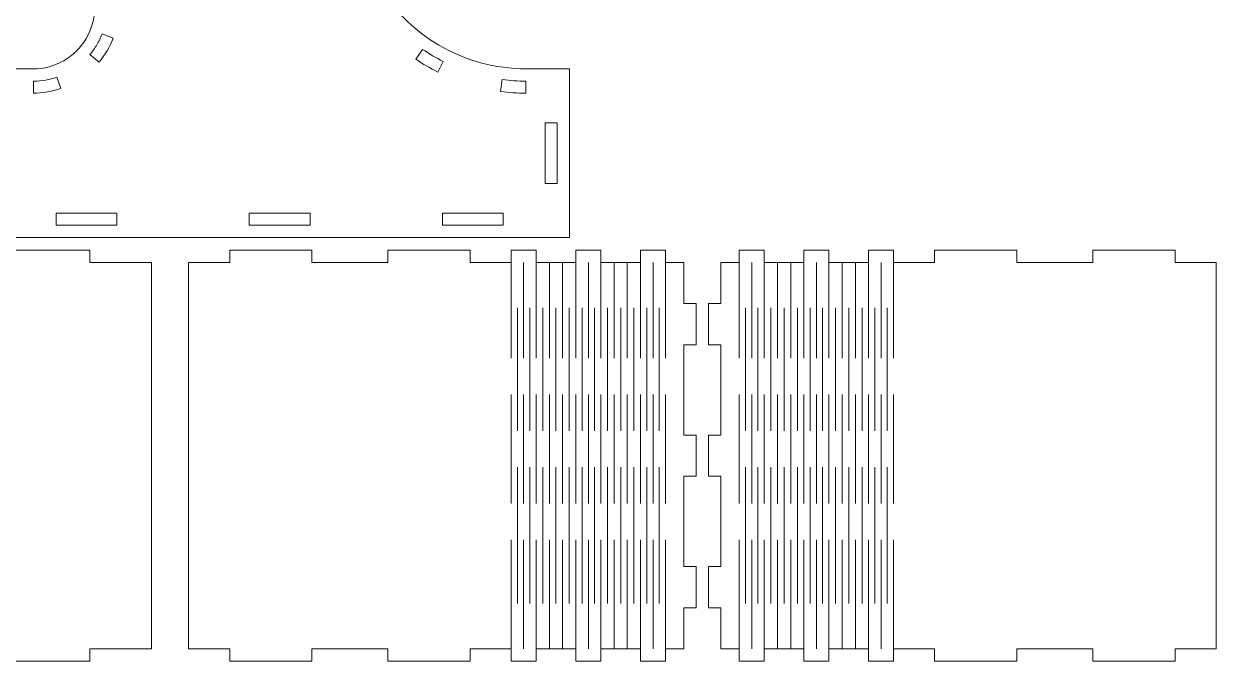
# Model space of a CAD drawing. Header units: millimetres. Extents: x -387 to 387, y -582 to 582.
# Drawn here: x 12.5 to 302.7, y -582 to -426.9 of the extents above; entities that cross this region are included whole.
import ezdxf

# ---------------------------------------------------------------- set-up
doc = ezdxf.new("R2010")
doc.units = ezdxf.units.MM
doc.header["$MEASUREMENT"] = 0
doc.layers.add('Camada 1', color=7, linetype='Continuous')

msp = doc.modelspace()

# ---------------------------------------------------------------- linework, layer by layer
at = {"layer": 'Camada 1', "color": 250, "lineweight": 20}
for points, knots in [([(-38.1945, -281.0944), (-38.1945, -281.0944), (-38.1945, -234.8736), (-38.1945, -234.8736), (-38.1945, -234.8736), (-38.1945, -230.8955), (-39.775, -227.08), (-42.5879, -224.267), (-42.5879, -224.267), (-45.4008, -221.4541), (-49.2163, -219.8736), (-53.1944, -219.8736), (-53.1944, -219.8736), (-53.1944, -219.8736), (-78.1944, -219.8736), (-78.1944, -219.8736), (-78.1944, -219.8736), (-78.1944, -219.8736), (-78.1944, -178.8737), (-78.1944, -178.8737), (-78.1944, -178.8737), (-78.1944, -178.8737), (62.8054, -178.8737), (62.8054, -178.8737), (62.8054, -178.8737), (62.8054, -178.8737), (62.8054, -219.8736), (62.8054, -219.8736), (62.8054, -219.8736), (62.8054, -219.8736), (37.8054, -219.8736), (37.8054, -219.8736), (37.8054, -219.8736), (29.5203, -219.8736), (22.8055, -226.5884), (22.8055, -234.8735), (22.8055, -234.8735), (22.8055, -234.8735), (22.8055, -281.0944), (22.8055, -281.0944), (22.8055, -281.0944), (22.8055, -281.0944), (98.1308, -416.3127), (98.1308, -416.3127), (98.1308, -416.3127), (105.5453, -429.6225), (119.5861, -437.8733), (134.8218, -437.8733), (134.8218, -437.8733), (134.8218, -437.8733), (145.3053, -437.8733), (145.3053, -437.8733), (145.3053, -437.8733), (145.3053, -437.8733), (145.3053, -478.8733), (145.3053, -478.8733), (145.3053, -478.8733), (145.3053, -478.8733), (4.3055, -478.8733), (4.3055, -478.8733), (4.3055, -478.8733), (4.3055, -478.8733), (4.3055, -437.8733), (4.3055, -437.8733), (4.3055, -437.8733), (4.3055, -437.8733), (14.789, -437.8733), (14.789, -437.8733), (14.789, -437.8733), (20.1069, -437.8733), (25.0272, -435.0579), (27.7214, -430.4729), (27.7214, -430.4729), (30.4151, -425.8889), (30.4803, -420.2184), (27.8929, -415.5736), (27.8929, -415.5736), (27.8929, -415.5736), (-7.6945, -351.6898), (-7.6945, -351.6898), (-7.6945, -351.6898), (-7.6945, -351.6898), (-43.282, -415.5737), (-43.282, -415.5737), (-43.282, -415.5737), (-45.8694, -420.2183), (-45.8041, -425.8889), (-43.1105, -430.4728), (-43.1105, -430.4728), (-40.4163, -435.0578), (-35.496, -437.8733), (-30.1781, -437.8733), (-30.1781, -437.8733), (-30.1781, -437.8733), (-19.6945, -437.8733), (-19.6945, -437.8733), (-19.6945, -437.8733), (-19.6945, -437.8733), (-19.6945, -478.8733), (-19.6945, -478.8733), (-19.6945, -478.8733), (-19.6945, -478.8733), (-160.6943, -478.8733), (-160.6943, -478.8733), (-160.6943, -478.8733), (-160.6943, -478.8733), (-160.6943, -437.8733), (-160.6943, -437.8733), (-160.6943, -437.8733), (-160.6943, -437.8733), (-150.2108, -437.8733), (-150.2108, -437.8733), (-150.2108, -437.8733), (-134.9751, -437.8733), (-120.9343, -429.6225), (-113.5198, -416.3127), (-113.5198, -416.3127), (-113.5198, -416.3127), (-38.1945, -281.0944), (-38.1945, -281.0944)], [0, 0, 0, 0, 0.03225806, 0.03225806, 0.03225806, 0.03225806, 0.06451613, 0.06451613, 0.06451613, 0.06451613, 0.09677419, 0.09677419, 0.09677419, 0.09677419, 0.12903226, 0.12903226, 0.12903226, 0.12903226, 0.16129032, 0.16129032, 0.16129032, 0.16129032, 0.19354839, 0.19354839, 0.19354839, 0.19354839, 0.22580645, 0.22580645, 0.22580645, 0.22580645, 0.25806452, 0.25806452, 0.25806452, 0.25806452, 0.29032258, 0.29032258, 0.29032258, 0.29032258, 0.32258065, 0.32258065, 0.32258065, 0.32258065, 0.35483871, 0.35483871, 0.35483871, 0.35483871, 0.38709677, 0.38709677, 0.38709677, 0.38709677, 0.41935484, 0.41935484, 0.41935484, 0.41935484, 0.4516129, 0.4516129, 0.4516129, 0.4516129, 0.48387097, 0.48387097, 0.48387097, 0.48387097, 0.51612903, 0.51612903, 0.51612903, 0.51612903, 0.5483871, 0.5483871, 0.5483871, 0.5483871, 0.58064516, 0.58064516, 0.58064516, 0.58064516, 0.61290323, 0.61290323, 0.61290323, 0.61290323, 0.64516129, 0.64516129, 0.64516129, 0.64516129, 0.67741935, 0.67741935, 0.67741935, 0.67741935, 0.70967742, 0.70967742, 0.70967742, 0.70967742, 0.74193548, 0.74193548, 0.74193548, 0.74193548, 0.77419355, 0.77419355, 0.77419355, 0.77419355, 0.80645161, 0.80645161, 0.80645161, 0.80645161, 0.83870968, 0.83870968, 0.83870968, 0.83870968, 0.87096774, 0.87096774, 0.87096774, 0.87096774, 0.90322581, 0.90322581, 0.90322581, 0.90322581, 0.93548387, 0.93548387, 0.93548387, 0.93548387, 1, 1, 1, 1]), ([(28.6351, -434.375), (28.6351, -434.375), (30.8555, -436.2404), (30.8555, -436.2404), (30.8555, -436.2404), (32.3074, -434.4952), (33.467, -432.5217), (34.285, -430.4041), (34.285, -430.4041), (34.285, -430.4041), (31.5749, -429.3721), (31.5749, -429.3721), (31.5749, -429.3721), (31.2271, -430.2702), (30.8049, -431.1469), (30.3079, -431.9928), (30.3079, -431.9928), (29.8109, -432.8386), (29.2505, -433.6341), (28.6351, -434.375)], [0, 0, 0, 0, 0.16666667, 0.16666667, 0.16666667, 0.16666667, 0.33333333, 0.33333333, 0.33333333, 0.33333333, 0.5, 0.5, 0.5, 0.5, 0.66666667, 0.66666667, 0.66666667, 0.66666667, 1, 1, 1, 1]), ([(109.5705, -433.1204), (109.5705, -433.1204), (107.9377, -435.5175), (107.9377, -435.5175), (107.9377, -435.5175), (109.6459, -436.6759), (111.4287, -437.7234), (113.2719, -438.652), (113.2719, -438.652), (113.2719, -438.652), (114.5714, -436.0591), (114.5714, -436.0591), (114.5714, -436.0591), (112.8431, -435.188), (111.1725, -434.2064), (109.5705, -433.1204)], [0, 0, 0, 0, 0.2, 0.2, 0.2, 0.2, 0.4, 0.4, 0.4, 0.4, 0.6, 0.6, 0.6, 0.6, 1, 1, 1, 1]), ([(14.889, -440.8725), (14.889, -440.8725), (14.889, -443.7731), (14.889, -443.7731), (14.889, -443.7731), (17.1592, -443.7622), (19.4161, -443.3807), (21.5637, -442.6448), (21.5637, -442.6448), (21.5637, -442.6448), (20.6106, -439.9059), (20.6106, -439.9059), (20.6106, -439.9059), (18.7939, -440.527), (16.8649, -440.8616), (14.889, -440.8725)], [0, 0, 0, 0, 0.2, 0.2, 0.2, 0.2, 0.4, 0.4, 0.4, 0.4, 0.6, 0.6, 0.6, 0.6, 1, 1, 1, 1]), ([(128.9342, -440.4862), (128.9342, -440.4862), (128.5484, -443.3607), (128.5484, -443.3607), (128.5484, -443.3607), (130.5946, -443.6311), (132.6578, -443.7689), (134.7218, -443.7732), (134.7218, -443.7732), (134.7218, -443.7732), (134.7218, -440.8724), (134.7218, -440.8724), (134.7218, -440.8724), (132.7708, -440.868), (130.8383, -440.7372), (128.9342, -440.4862)], [0, 0, 0, 0, 0.2, 0.2, 0.2, 0.2, 0.4, 0.4, 0.4, 0.4, 0.6, 0.6, 0.6, 0.6, 1, 1, 1, 1]), ([(142.3053, -450.9733), (142.3053, -450.9733), (139.4053, -450.9733), (139.4053, -450.9733), (139.4053, -450.9733), (139.4053, -450.9733), (139.4053, -465.7733), (139.4053, -465.7733), (139.4053, -465.7733), (139.4053, -465.7733), (142.3053, -465.7733), (142.3053, -465.7733), (142.3053, -465.7733), (142.3053, -465.7733), (142.3053, -450.9733), (142.3053, -450.9733)], [0, 0, 0, 0, 0.2, 0.2, 0.2, 0.2, 0.4, 0.4, 0.4, 0.4, 0.6, 0.6, 0.6, 0.6, 1, 1, 1, 1]), ([(35.2054, -475.8733), (35.2054, -475.8733), (35.2054, -472.9733), (35.2054, -472.9733), (35.2054, -472.9733), (35.2054, -472.9733), (20.4055, -472.9733), (20.4055, -472.9733), (20.4055, -472.9733), (20.4055, -472.9733), (20.4055, -475.8733), (20.4055, -475.8733), (20.4055, -475.8733), (20.4055, -475.8733), (35.2054, -475.8733), (35.2054, -475.8733)], [0, 0, 0, 0, 0.2, 0.2, 0.2, 0.2, 0.4, 0.4, 0.4, 0.4, 0.6, 0.6, 0.6, 0.6, 1, 1, 1, 1]), ([(82.2054, -475.8733), (82.2054, -475.8733), (82.2054, -472.9733), (82.2054, -472.9733), (82.2054, -472.9733), (82.2054, -472.9733), (67.4054, -472.9733), (67.4054, -472.9733), (67.4054, -472.9733), (67.4054, -472.9733), (67.4054, -475.8733), (67.4054, -475.8733), (67.4054, -475.8733), (67.4054, -475.8733), (82.2054, -475.8733), (82.2054, -475.8733)], [0, 0, 0, 0, 0.2, 0.2, 0.2, 0.2, 0.4, 0.4, 0.4, 0.4, 0.6, 0.6, 0.6, 0.6, 1, 1, 1, 1]), ([(129.2053, -475.8733), (129.2053, -475.8733), (129.2053, -472.9733), (129.2053, -472.9733), (129.2053, -472.9733), (129.2053, -472.9733), (114.4053, -472.9733), (114.4053, -472.9733), (114.4053, -472.9733), (114.4053, -472.9733), (114.4053, -475.8733), (114.4053, -475.8733), (114.4053, -475.8733), (114.4053, -475.8733), (129.2053, -475.8733), (129.2053, -475.8733)], [0, 0, 0, 0, 0.2, 0.2, 0.2, 0.2, 0.4, 0.4, 0.4, 0.4, 0.6, 0.6, 0.6, 0.6, 1, 1, 1, 1]), ([(-76.93, -481.9733), (-76.93, -481.9733), (-96.9299, -481.9733), (-96.9299, -481.9733), (-96.9299, -481.9733), (-96.9299, -481.9733), (-96.9299, -484.9733), (-96.9299, -484.9733), (-96.9299, -484.9733), (-96.9299, -484.9733), (-111.9298, -484.9733), (-111.9298, -484.9733), (-111.9298, -484.9733), (-111.9298, -484.9733), (-111.9298, -481.9733), (-111.9298, -481.9733), (-111.9298, -481.9733), (-111.9298, -481.9733), (-117.9409, -481.9733), (-117.9409, -481.9733), (-117.9409, -481.9733), (-117.9409, -481.9733), (-117.9409, -484.9733), (-117.9409, -484.9733), (-117.9409, -484.9733), (-117.9409, -484.9733), (-132.858, -484.9733), (-132.858, -484.9733), (-132.858, -484.9733), (-132.858, -484.9733), (-132.858, -481.9733), (-132.858, -481.9733), (-132.858, -481.9733), (-132.858, -481.9733), (-138.8691, -481.9733), (-138.8691, -481.9733), (-138.8691, -481.9733), (-138.8691, -481.9733), (-138.8691, -484.9733), (-138.8691, -484.9733), (-138.8691, -484.9733), (-138.8691, -484.9733), (-153.7863, -484.9733), (-153.7863, -484.9733), (-153.7863, -484.9733), (-153.7863, -484.9733), (-153.7863, -481.9733), (-153.7863, -481.9733), (-153.7863, -481.9733), (-153.7863, -481.9733), (-159.7973, -481.9733), (-159.7973, -481.9733), (-159.7973, -481.9733), (-159.7973, -481.9733), (-159.7973, -484.9733), (-159.7973, -484.9733), (-159.7973, -484.9733), (-159.7973, -484.9733), (-164.2808, -484.9733), (-164.2808, -484.9733), (-164.2808, -484.9733), (-164.2808, -484.9733), (-164.2808, -494.9732), (-164.2808, -494.9732), (-164.2808, -494.9732), (-164.2808, -494.9732), (-167.2808, -494.9732), (-167.2808, -494.9732), (-167.2808, -494.9732), (-167.2808, -494.9732), (-167.2808, -504.9732), (-167.2808, -504.9732), (-167.2808, -504.9732), (-167.2808, -504.9732), (-164.2808, -504.9732), (-164.2808, -504.9732), (-164.2808, -504.9732), (-164.2808, -504.9732), (-164.2808, -526.9731), (-164.2808, -526.9731), (-164.2808, -526.9731), (-164.2808, -526.9731), (-167.2808, -526.9731), (-167.2808, -526.9731), (-167.2808, -526.9731), (-167.2808, -526.9731), (-167.2808, -536.9731), (-167.2808, -536.9731), (-167.2808, -536.9731), (-167.2808, -536.9731), (-164.2808, -536.9731), (-164.2808, -536.9731), (-164.2808, -536.9731), (-164.2808, -536.9731), (-164.2808, -558.973), (-164.2808, -558.973), (-164.2808, -558.973), (-164.2808, -558.973), (-167.2808, -558.973), (-167.2808, -558.973), (-167.2808, -558.973), (-167.2808, -558.973), (-167.2808, -568.973), (-167.2808, -568.973), (-167.2808, -568.973), (-167.2808, -568.973), (-164.2808, -568.973), (-164.2808, -568.973), (-164.2808, -568.973), (-164.2808, -568.973), (-164.2808, -578.9729), (-164.2808, -578.9729), (-164.2808, -578.9729), (-164.2808, -578.9729), (-159.7973, -578.9729), (-159.7973, -578.9729), (-159.7973, -578.9729), (-159.7973, -578.9729), (-159.7973, -581.9729), (-159.7973, -581.9729), (-159.7973, -581.9729), (-159.7973, -581.9729), (-153.7863, -581.9729), (-153.7863, -581.9729), (-153.7863, -581.9729), (-153.7863, -581.9729), (-153.7863, -578.9729), (-153.7863, -578.9729), (-153.7863, -578.9729), (-153.7863, -578.9729), (-138.8691, -578.9729), (-138.8691, -578.9729), (-138.8691, -578.9729), (-138.8691, -578.9729), (-138.8691, -581.9729), (-138.8691, -581.9729), (-138.8691, -581.9729), (-138.8691, -581.9729), (-132.858, -581.9729), (-132.858, -581.9729), (-132.858, -581.9729), (-132.858, -581.9729), (-132.858, -578.9729), (-132.858, -578.9729), (-132.858, -578.9729), (-132.858, -578.9729), (-117.9409, -578.9729), (-117.9409, -578.9729), (-117.9409, -578.9729), (-117.9409, -578.9729), (-117.9409, -581.9729), (-117.9409, -581.9729), (-117.9409, -581.9729), (-117.9409, -581.9729), (-111.9298, -581.9729), (-111.9298, -581.9729), (-111.9298, -581.9729), (-111.9298, -581.9729), (-111.9298, -578.9729), (-111.9298, -578.9729), (-111.9298, -578.9729), (-111.9298, -578.9729), (-96.9299, -578.9729), (-96.9299, -578.9729), (-96.9299, -578.9729), (-96.9299, -578.9729), (-96.9299, -581.9729), (-96.9299, -581.9729), (-96.9299, -581.9729), (-96.9299, -581.9729), (-76.93, -581.9729), (-76.93, -581.9729), (-76.93, -581.9729), (-76.93, -581.9729), (-76.93, -578.9729), (-76.93, -578.9729), (-76.93, -578.9729), (-76.93, -578.9729), (-44.1487, -578.9729), (-44.1487, -578.9729), (-44.1487, -578.9729), (-44.1487, -578.9729), (-44.1487, -581.9729), (-44.1487, -581.9729), (-44.1487, -581.9729), (-44.1487, -581.9729), (-24.1488, -581.9729), (-24.1488, -581.9729), (-24.1488, -581.9729), (-24.1488, -581.9729), (-24.1488, -578.9729), (-24.1488, -578.9729), (-24.1488, -578.9729), (-24.1488, -578.9729), (8.6325, -578.9729), (8.6325, -578.9729), (8.6325, -578.9729), (8.6325, -578.9729), (8.6325, -581.9729), (8.6325, -581.9729), (8.6325, -581.9729), (8.6325, -581.9729), (28.6324, -581.9729), (28.6324, -581.9729), (28.6324, -581.9729), (28.6324, -581.9729), (28.6324, -578.9729), (28.6324, -578.9729), (28.6324, -578.9729), (28.6324, -578.9729), (43.6324, -578.9729), (43.6324, -578.9729), (43.6324, -578.9729), (43.6324, -578.9729), (43.6324, -484.9733), (43.6324, -484.9733), (43.6324, -484.9733), (43.6324, -484.9733), (28.6324, -484.9733), (28.6324, -484.9733), (28.6324, -484.9733), (28.6324, -484.9733), (28.6324, -481.9733), (28.6324, -481.9733), (28.6324, -481.9733), (28.6324, -481.9733), (8.6325, -481.9733), (8.6325, -481.9733), (8.6325, -481.9733), (8.6325, -481.9733), (8.6325, -484.9733), (8.6325, -484.9733), (8.6325, -484.9733), (8.6325, -484.9733), (-24.1488, -484.9733), (-24.1488, -484.9733), (-24.1488, -484.9733), (-24.1488, -484.9733), (-24.1488, -481.9733), (-24.1488, -481.9733), (-24.1488, -481.9733), (-24.1488, -481.9733), (-44.1487, -481.9733), (-44.1487, -481.9733), (-44.1487, -481.9733), (-44.1487, -481.9733), (-44.1487, -484.9733), (-44.1487, -484.9733), (-44.1487, -484.9733), (-44.1487, -484.9733), (-76.93, -484.9733), (-76.93, -484.9733), (-76.93, -484.9733), (-76.93, -484.9733), (-76.93, -481.9733), (-76.93, -481.9733)], [0, 0, 0, 0, 0.01538462, 0.01538462, 0.01538462, 0.01538462, 0.03076923, 0.03076923, 0.03076923, 0.03076923, 0.04615385, 0.04615385, 0.04615385, 0.04615385, 0.06153846, 0.06153846, 0.06153846, 0.06153846, 0.07692308, 0.07692308, 0.07692308, 0.07692308, 0.09230769, 0.09230769, 0.09230769, 0.09230769, 0.10769231, 0.10769231, 0.10769231, 0.10769231, 0.12307692, 0.12307692, 0.12307692, 0.12307692, 0.13846154, 0.13846154, 0.13846154, 0.13846154, 0.15384615, 0.15384615, 0.15384615, 0.15384615, 0.16923077, 0.16923077, 0.16923077, 0.16923077, 0.18461538, 0.18461538, 0.18461538, 0.18461538, 0.2, 0.2, 0.2, 0.2, 0.21538462, 0.21538462, 0.21538462, 0.21538462, 0.23076923, 0.23076923, 0.23076923, 0.23076923, 0.24615385, 0.24615385, 0.24615385, 0.24615385, 0.26153846, 0.26153846, 0.26153846, 0.26153846, 0.27692308, 0.27692308, 0.27692308, 0.27692308, 0.29230769, 0.29230769, 0.29230769, 0.29230769, 0.30769231, 0.30769231, 0.30769231, 0.30769231, 0.32307692, 0.32307692, 0.32307692, 0.32307692, 0.33846154, 0.33846154, 0.33846154, 0.33846154, 0.35384615, 0.35384615, 0.35384615, 0.35384615, 0.36923077, 0.36923077, 0.36923077, 0.36923077, 0.38461538, 0.38461538, 0.38461538, 0.38461538, 0.4, 0.4, 0.4, 0.4, 0.41538462, 0.41538462, 0.41538462, 0.41538462, 0.43076923, 0.43076923, 0.43076923, 0.43076923, 0.44615385, 0.44615385, 0.44615385, 0.44615385, 0.46153846, 0.46153846, 0.46153846, 0.46153846, 0.47692308, 0.47692308, 0.47692308, 0.47692308, 0.49230769, 0.49230769, 0.49230769, 0.49230769, 0.50769231, 0.50769231, 0.50769231, 0.50769231, 0.52307692, 0.52307692, 0.52307692, 0.52307692, 0.53846154, 0.53846154, 0.53846154, 0.53846154, 0.55384615, 0.55384615, 0.55384615, 0.55384615, 0.56923077, 0.56923077, 0.56923077, 0.56923077, 0.58461538, 0.58461538, 0.58461538, 0.58461538, 0.6, 0.6, 0.6, 0.6, 0.61538462, 0.61538462, 0.61538462, 0.61538462, 0.63076923, 0.63076923, 0.63076923, 0.63076923, 0.64615385, 0.64615385, 0.64615385, 0.64615385, 0.66153846, 0.66153846, 0.66153846, 0.66153846, 0.67692308, 0.67692308, 0.67692308, 0.67692308, 0.69230769, 0.69230769, 0.69230769, 0.69230769, 0.70769231, 0.70769231, 0.70769231, 0.70769231, 0.72307692, 0.72307692, 0.72307692, 0.72307692, 0.73846154, 0.73846154, 0.73846154, 0.73846154, 0.75384615, 0.75384615, 0.75384615, 0.75384615, 0.76923077, 0.76923077, 0.76923077, 0.76923077, 0.78461538, 0.78461538, 0.78461538, 0.78461538, 0.8, 0.8, 0.8, 0.8, 0.81538462, 0.81538462, 0.81538462, 0.81538462, 0.83076923, 0.83076923, 0.83076923, 0.83076923, 0.84615385, 0.84615385, 0.84615385, 0.84615385, 0.86153846, 0.86153846, 0.86153846, 0.86153846, 0.87692308, 0.87692308, 0.87692308, 0.87692308, 0.89230769, 0.89230769, 0.89230769, 0.89230769, 0.90769231, 0.90769231, 0.90769231, 0.90769231, 0.92307692, 0.92307692, 0.92307692, 0.92307692, 0.93846154, 0.93846154, 0.93846154, 0.93846154, 0.95384615, 0.95384615, 0.95384615, 0.95384615, 0.96923077, 0.96923077, 0.96923077, 0.96923077, 1, 1, 1, 1]), ([(101.1451, -484.9732), (101.1451, -484.9732), (82.6323, -484.9732), (82.6323, -484.9732), (82.6323, -484.9732), (82.6323, -484.9732), (82.6323, -481.9732), (82.6323, -481.9732), (82.6323, -481.9732), (82.6323, -481.9732), (62.6324, -481.9732), (62.6324, -481.9732), (62.6324, -481.9732), (62.6324, -481.9732), (62.6324, -484.9732), (62.6324, -484.9732), (62.6324, -484.9732), (62.6324, -484.9732), (52.6324, -484.9732), (52.6324, -484.9732), (52.6324, -484.9732), (52.6324, -484.9732), (52.6324, -578.9728), (52.6324, -578.9728), (52.6324, -578.9728), (52.6324, -578.9728), (62.6324, -578.9728), (62.6324, -578.9728), (62.6324, -578.9728), (62.6324, -578.9728), (62.6324, -581.9728), (62.6324, -581.9728), (62.6324, -581.9728), (62.6324, -581.9728), (82.6323, -581.9728), (82.6323, -581.9728), (82.6323, -581.9728), (82.6323, -581.9728), (82.6323, -578.9728), (82.6323, -578.9728), (82.6323, -578.9728), (82.6323, -578.9728), (101.1451, -578.9728), (101.1451, -578.9728), (101.1451, -578.9728), (101.1451, -578.9728), (101.1451, -581.9728), (101.1451, -581.9728), (101.1451, -581.9728), (101.1451, -581.9728), (121.145, -581.9728), (121.145, -581.9728), (121.145, -581.9728), (121.145, -581.9728), (121.145, -578.9728), (121.145, -578.9728), (121.145, -578.9728), (121.145, -578.9728), (131.145, -578.9728), (131.145, -578.9728), (131.145, -578.9728), (131.145, -578.9728), (131.145, -581.9728), (131.145, -581.9728), (131.145, -581.9728), (131.145, -581.9728), (137.1899, -581.9728), (137.1899, -581.9728), (137.1899, -581.9728), (137.1899, -581.9728), (137.1899, -578.9728), (137.1899, -578.9728), (137.1899, -578.9728), (137.1899, -578.9728), (146.8858, -578.9728), (146.8858, -578.9728), (146.8858, -578.9728), (146.8858, -578.9728), (146.8858, -581.9728), (146.8858, -581.9728), (146.8858, -581.9728), (146.8858, -581.9728), (152.9307, -581.9728), (152.9307, -581.9728), (152.9307, -581.9728), (152.9307, -581.9728), (152.9307, -578.9728), (152.9307, -578.9728), (152.9307, -578.9728), (152.9307, -578.9728), (162.6268, -578.9728), (162.6268, -578.9728), (162.6268, -578.9728), (162.6268, -578.9728), (162.6268, -581.9728), (162.6268, -581.9728), (162.6268, -581.9728), (162.6268, -581.9728), (168.6716, -581.9728), (168.6716, -581.9728), (168.6716, -581.9728), (168.6716, -581.9728), (168.6716, -578.9728), (168.6716, -578.9728), (168.6716, -578.9728), (168.6716, -578.9728), (173.1551, -578.9728), (173.1551, -578.9728), (173.1551, -578.9728), (173.1551, -578.9728), (173.1551, -568.9729), (173.1551, -568.9729), (173.1551, -568.9729), (173.1551, -568.9729), (176.1551, -568.9729), (176.1551, -568.9729), (176.1551, -568.9729), (176.1551, -568.9729), (176.1551, -558.9729), (176.1551, -558.9729), (176.1551, -558.9729), (176.1551, -558.9729), (173.1551, -558.9729), (173.1551, -558.9729), (173.1551, -558.9729), (173.1551, -558.9729), (173.1551, -536.973), (173.1551, -536.973), (173.1551, -536.973), (173.1551, -536.973), (176.1551, -536.973), (176.1551, -536.973), (176.1551, -536.973), (176.1551, -536.973), (176.1551, -526.973), (176.1551, -526.973), (176.1551, -526.973), (176.1551, -526.973), (173.1551, -526.973), (173.1551, -526.973), (173.1551, -526.973), (173.1551, -526.973), (173.1551, -504.9731), (173.1551, -504.9731), (173.1551, -504.9731), (173.1551, -504.9731), (176.1551, -504.9731), (176.1551, -504.9731), (176.1551, -504.9731), (176.1551, -504.9731), (176.1551, -494.9731), (176.1551, -494.9731), (176.1551, -494.9731), (176.1551, -494.9731), (173.1551, -494.9731), (173.1551, -494.9731), (173.1551, -494.9731), (173.1551, -494.9731), (173.1551, -484.9732), (173.1551, -484.9732), (173.1551, -484.9732), (173.1551, -484.9732), (168.6716, -484.9732), (168.6716, -484.9732), (168.6716, -484.9732), (168.6716, -484.9732), (168.6716, -481.9732), (168.6716, -481.9732), (168.6716, -481.9732), (168.6716, -481.9732), (162.6268, -481.9732), (162.6268, -481.9732), (162.6268, -481.9732), (162.6268, -481.9732), (162.6268, -484.9732), (162.6268, -484.9732), (162.6268, -484.9732), (162.6268, -484.9732), (152.9307, -484.9732), (152.9307, -484.9732), (152.9307, -484.9732), (152.9307, -484.9732), (152.9307, -481.9732), (152.9307, -481.9732), (152.9307, -481.9732), (152.9307, -481.9732), (146.8858, -481.9732), (146.8858, -481.9732), (146.8858, -481.9732), (146.8858, -481.9732), (146.8858, -484.9732), (146.8858, -484.9732), (146.8858, -484.9732), (146.8858, -484.9732), (137.1899, -484.9732), (137.1899, -484.9732), (137.1899, -484.9732), (137.1899, -484.9732), (137.1899, -481.9732), (137.1899, -481.9732), (137.1899, -481.9732), (137.1899, -481.9732), (131.145, -481.9732), (131.145, -481.9732), (131.145, -481.9732), (131.145, -481.9732), (131.145, -484.9732), (131.145, -484.9732), (131.145, -484.9732), (131.145, -484.9732), (121.145, -484.9732), (121.145, -484.9732), (121.145, -484.9732), (121.145, -484.9732), (121.145, -481.9732), (121.145, -481.9732), (121.145, -481.9732), (121.145, -481.9732), (101.1451, -481.9732), (101.1451, -481.9732), (101.1451, -481.9732), (101.1451, -481.9732), (101.1451, -484.9732), (101.1451, -484.9732)], [0, 0, 0, 0, 0.01754386, 0.01754386, 0.01754386, 0.01754386, 0.03508772, 0.03508772, 0.03508772, 0.03508772, 0.05263158, 0.05263158, 0.05263158, 0.05263158, 0.07017544, 0.07017544, 0.07017544, 0.07017544, 0.0877193, 0.0877193, 0.0877193, 0.0877193, 0.10526316, 0.10526316, 0.10526316, 0.10526316, 0.12280702, 0.12280702, 0.12280702, 0.12280702, 0.14035088, 0.14035088, 0.14035088, 0.14035088, 0.15789474, 0.15789474, 0.15789474, 0.15789474, 0.1754386, 0.1754386, 0.1754386, 0.1754386, 0.19298246, 0.19298246, 0.19298246, 0.19298246, 0.21052632, 0.21052632, 0.21052632, 0.21052632, 0.22807018, 0.22807018, 0.22807018, 0.22807018, 0.24561404, 0.24561404, 0.24561404, 0.24561404, 0.26315789, 0.26315789, 0.26315789, 0.26315789, 0.28070175, 0.28070175, 0.28070175, 0.28070175, 0.29824561, 0.29824561, 0.29824561, 0.29824561, 0.31578947, 0.31578947, 0.31578947, 0.31578947, 0.33333333, 0.33333333, 0.33333333, 0.33333333, 0.35087719, 0.35087719, 0.35087719, 0.35087719, 0.36842105, 0.36842105, 0.36842105, 0.36842105, 0.38596491, 0.38596491, 0.38596491, 0.38596491, 0.40350877, 0.40350877, 0.40350877, 0.40350877, 0.42105263, 0.42105263, 0.42105263, 0.42105263, 0.43859649, 0.43859649, 0.43859649, 0.43859649, 0.45614035, 0.45614035, 0.45614035, 0.45614035, 0.47368421, 0.47368421, 0.47368421, 0.47368421, 0.49122807, 0.49122807, 0.49122807, 0.49122807, 0.50877193, 0.50877193, 0.50877193, 0.50877193, 0.52631579, 0.52631579, 0.52631579, 0.52631579, 0.54385965, 0.54385965, 0.54385965, 0.54385965, 0.56140351, 0.56140351, 0.56140351, 0.56140351, 0.57894737, 0.57894737, 0.57894737, 0.57894737, 0.59649123, 0.59649123, 0.59649123, 0.59649123, 0.61403509, 0.61403509, 0.61403509, 0.61403509, 0.63157895, 0.63157895, 0.63157895, 0.63157895, 0.64912281, 0.64912281, 0.64912281, 0.64912281, 0.66666667, 0.66666667, 0.66666667, 0.66666667, 0.68421053, 0.68421053, 0.68421053, 0.68421053, 0.70175439, 0.70175439, 0.70175439, 0.70175439, 0.71929825, 0.71929825, 0.71929825, 0.71929825, 0.73684211, 0.73684211, 0.73684211, 0.73684211, 0.75438596, 0.75438596, 0.75438596, 0.75438596, 0.77192982, 0.77192982, 0.77192982, 0.77192982, 0.78947368, 0.78947368, 0.78947368, 0.78947368, 0.80701754, 0.80701754, 0.80701754, 0.80701754, 0.8245614, 0.8245614, 0.8245614, 0.8245614, 0.84210526, 0.84210526, 0.84210526, 0.84210526, 0.85964912, 0.85964912, 0.85964912, 0.85964912, 0.87719298, 0.87719298, 0.87719298, 0.87719298, 0.89473684, 0.89473684, 0.89473684, 0.89473684, 0.9122807, 0.9122807, 0.9122807, 0.9122807, 0.92982456, 0.92982456, 0.92982456, 0.92982456, 0.94736842, 0.94736842, 0.94736842, 0.94736842, 0.96491228, 0.96491228, 0.96491228, 0.96491228, 1, 1, 1, 1]), ([(254.1653, -484.9732), (254.1653, -484.9732), (272.6781, -484.9732), (272.6781, -484.9732), (272.6781, -484.9732), (272.6781, -484.9732), (272.6781, -481.9732), (272.6781, -481.9732), (272.6781, -481.9732), (272.6781, -481.9732), (292.678, -481.9732), (292.678, -481.9732), (292.678, -481.9732), (292.678, -481.9732), (292.678, -484.9732), (292.678, -484.9732), (292.678, -484.9732), (292.678, -484.9732), (302.678, -484.9732), (302.678, -484.9732), (302.678, -484.9732), (302.678, -484.9732), (302.678, -578.9728), (302.678, -578.9728), (302.678, -578.9728), (302.678, -578.9728), (292.678, -578.9728), (292.678, -578.9728), (292.678, -578.9728), (292.678, -578.9728), (292.678, -581.9728), (292.678, -581.9728), (292.678, -581.9728), (292.678, -581.9728), (272.6781, -581.9728), (272.6781, -581.9728), (272.6781, -581.9728), (272.6781, -581.9728), (272.6781, -578.9728), (272.6781, -578.9728), (272.6781, -578.9728), (272.6781, -578.9728), (254.1653, -578.9728), (254.1653, -578.9728), (254.1653, -578.9728), (254.1653, -578.9728), (254.1653, -581.9728), (254.1653, -581.9728), (254.1653, -581.9728), (254.1653, -581.9728), (234.1654, -581.9728), (234.1654, -581.9728), (234.1654, -581.9728), (234.1654, -581.9728), (234.1654, -578.9728), (234.1654, -578.9728), (234.1654, -578.9728), (234.1654, -578.9728), (224.1654, -578.9728), (224.1654, -578.9728), (224.1654, -578.9728), (224.1654, -578.9728), (224.1654, -581.9728), (224.1654, -581.9728), (224.1654, -581.9728), (224.1654, -581.9728), (218.1205, -581.9728), (218.1205, -581.9728), (218.1205, -581.9728), (218.1205, -581.9728), (218.1205, -578.9728), (218.1205, -578.9728), (218.1205, -578.9728), (218.1205, -578.9728), (208.4246, -578.9728), (208.4246, -578.9728), (208.4246, -578.9728), (208.4246, -578.9728), (208.4246, -581.9728), (208.4246, -581.9728), (208.4246, -581.9728), (208.4246, -581.9728), (202.3797, -581.9728), (202.3797, -581.9728), (202.3797, -581.9728), (202.3797, -581.9728), (202.3797, -578.9728), (202.3797, -578.9728), (202.3797, -578.9728), (202.3797, -578.9728), (192.6836, -578.9728), (192.6836, -578.9728), (192.6836, -578.9728), (192.6836, -578.9728), (192.6836, -581.9728), (192.6836, -581.9728), (192.6836, -581.9728), (192.6836, -581.9728), (186.6388, -581.9728), (186.6388, -581.9728), (186.6388, -581.9728), (186.6388, -581.9728), (186.6388, -578.9728), (186.6388, -578.9728), (186.6388, -578.9728), (186.6388, -578.9728), (182.1553, -578.9728), (182.1553, -578.9728), (182.1553, -578.9728), (182.1553, -578.9728), (182.1553, -568.9729), (182.1553, -568.9729), (182.1553, -568.9729), (182.1553, -568.9729), (179.1553, -568.9729), (179.1553, -568.9729), (179.1553, -568.9729), (179.1553, -568.9729), (179.1553, -558.9729), (179.1553, -558.9729), (179.1553, -558.9729), (179.1553, -558.9729), (182.1553, -558.9729), (182.1553, -558.9729), (182.1553, -558.9729), (182.1553, -558.9729), (182.1553, -536.973), (182.1553, -536.973), (182.1553, -536.973), (182.1553, -536.973), (179.1553, -536.973), (179.1553, -536.973), (179.1553, -536.973), (179.1553, -536.973), (179.1553, -526.973), (179.1553, -526.973), (179.1553, -526.973), (179.1553, -526.973), (182.1553, -526.973), (182.1553, -526.973), (182.1553, -526.973), (182.1553, -526.973), (182.1553, -504.9731), (182.1553, -504.9731), (182.1553, -504.9731), (182.1553, -504.9731), (179.1553, -504.9731), (179.1553, -504.9731), (179.1553, -504.9731), (179.1553, -504.9731), (179.1553, -494.9731), (179.1553, -494.9731), (179.1553, -494.9731), (179.1553, -494.9731), (182.1553, -494.9731), (182.1553, -494.9731), (182.1553, -494.9731), (182.1553, -494.9731), (182.1553, -484.9732), (182.1553, -484.9732), (182.1553, -484.9732), (182.1553, -484.9732), (186.6388, -484.9732), (186.6388, -484.9732), (186.6388, -484.9732), (186.6388, -484.9732), (186.6388, -481.9732), (186.6388, -481.9732), (186.6388, -481.9732), (186.6388, -481.9732), (192.6836, -481.9732), (192.6836, -481.9732), (192.6836, -481.9732), (192.6836, -481.9732), (192.6836, -484.9732), (192.6836, -484.9732), (192.6836, -484.9732), (192.6836, -484.9732), (202.3797, -484.9732), (202.3797, -484.9732), (202.3797, -484.9732), (202.3797, -484.9732), (202.3797, -481.9732), (202.3797, -481.9732), (202.3797, -481.9732), (202.3797, -481.9732), (208.4246, -481.9732), (208.4246, -481.9732), (208.4246, -481.9732), (208.4246, -481.9732), (208.4246, -484.9732), (208.4246, -484.9732), (208.4246, -484.9732), (208.4246, -484.9732), (218.1205, -484.9732), (218.1205, -484.9732), (218.1205, -484.9732), (218.1205, -484.9732), (218.1205, -481.9732), (218.1205, -481.9732), (218.1205, -481.9732), (218.1205, -481.9732), (224.1654, -481.9732), (224.1654, -481.9732), (224.1654, -481.9732), (224.1654, -481.9732), (224.1654, -484.9732), (224.1654, -484.9732), (224.1654, -484.9732), (224.1654, -484.9732), (234.1654, -484.9732), (234.1654, -484.9732), (234.1654, -484.9732), (234.1654, -484.9732), (234.1654, -481.9732), (234.1654, -481.9732), (234.1654, -481.9732), (234.1654, -481.9732), (254.1653, -481.9732), (254.1653, -481.9732), (254.1653, -481.9732), (254.1653, -481.9732), (254.1653, -484.9732), (254.1653, -484.9732)], [0, 0, 0, 0, 0.01754386, 0.01754386, 0.01754386, 0.01754386, 0.03508772, 0.03508772, 0.03508772, 0.03508772, 0.05263158, 0.05263158, 0.05263158, 0.05263158, 0.07017544, 0.07017544, 0.07017544, 0.07017544, 0.0877193, 0.0877193, 0.0877193, 0.0877193, 0.10526316, 0.10526316, 0.10526316, 0.10526316, 0.12280702, 0.12280702, 0.12280702, 0.12280702, 0.14035088, 0.14035088, 0.14035088, 0.14035088, 0.15789474, 0.15789474, 0.15789474, 0.15789474, 0.1754386, 0.1754386, 0.1754386, 0.1754386, 0.19298246, 0.19298246, 0.19298246, 0.19298246, 0.21052632, 0.21052632, 0.21052632, 0.21052632, 0.22807018, 0.22807018, 0.22807018, 0.22807018, 0.24561404, 0.24561404, 0.24561404, 0.24561404, 0.26315789, 0.26315789, 0.26315789, 0.26315789, 0.28070175, 0.28070175, 0.28070175, 0.28070175, 0.29824561, 0.29824561, 0.29824561, 0.29824561, 0.31578947, 0.31578947, 0.31578947, 0.31578947, 0.33333333, 0.33333333, 0.33333333, 0.33333333, 0.35087719, 0.35087719, 0.35087719, 0.35087719, 0.36842105, 0.36842105, 0.36842105, 0.36842105, 0.38596491, 0.38596491, 0.38596491, 0.38596491, 0.40350877, 0.40350877, 0.40350877, 0.40350877, 0.42105263, 0.42105263, 0.42105263, 0.42105263, 0.43859649, 0.43859649, 0.43859649, 0.43859649, 0.45614035, 0.45614035, 0.45614035, 0.45614035, 0.47368421, 0.47368421, 0.47368421, 0.47368421, 0.49122807, 0.49122807, 0.49122807, 0.49122807, 0.50877193, 0.50877193, 0.50877193, 0.50877193, 0.52631579, 0.52631579, 0.52631579, 0.52631579, 0.54385965, 0.54385965, 0.54385965, 0.54385965, 0.56140351, 0.56140351, 0.56140351, 0.56140351, 0.57894737, 0.57894737, 0.57894737, 0.57894737, 0.59649123, 0.59649123, 0.59649123, 0.59649123, 0.61403509, 0.61403509, 0.61403509, 0.61403509, 0.63157895, 0.63157895, 0.63157895, 0.63157895, 0.64912281, 0.64912281, 0.64912281, 0.64912281, 0.66666667, 0.66666667, 0.66666667, 0.66666667, 0.68421053, 0.68421053, 0.68421053, 0.68421053, 0.70175439, 0.70175439, 0.70175439, 0.70175439, 0.71929825, 0.71929825, 0.71929825, 0.71929825, 0.73684211, 0.73684211, 0.73684211, 0.73684211, 0.75438596, 0.75438596, 0.75438596, 0.75438596, 0.77192982, 0.77192982, 0.77192982, 0.77192982, 0.78947368, 0.78947368, 0.78947368, 0.78947368, 0.80701754, 0.80701754, 0.80701754, 0.80701754, 0.8245614, 0.8245614, 0.8245614, 0.8245614, 0.84210526, 0.84210526, 0.84210526, 0.84210526, 0.85964912, 0.85964912, 0.85964912, 0.85964912, 0.87719298, 0.87719298, 0.87719298, 0.87719298, 0.89473684, 0.89473684, 0.89473684, 0.89473684, 0.9122807, 0.9122807, 0.9122807, 0.9122807, 0.92982456, 0.92982456, 0.92982456, 0.92982456, 0.94736842, 0.94736842, 0.94736842, 0.94736842, 0.96491228, 0.96491228, 0.96491228, 0.96491228, 1, 1, 1, 1])]:
    msp.add_open_spline(points, degree=3, knots=knots, dxfattribs=at)
for points in [[(131.145, -508.2246), (131.145, -508.2246), (131.145, -484.9732), (131.145, -484.9732)], [(134.1673, -508.2246), (134.1673, -508.2246), (134.1673, -484.9732), (134.1673, -484.9732)], [(137.1898, -508.2246), (137.1898, -508.2246), (137.1898, -484.9732), (137.1898, -484.9732)], [(140.4216, -508.2246), (140.4216, -508.2246), (140.4216, -484.9732), (140.4216, -484.9732)], [(143.6538, -508.2246), (143.6538, -508.2246), (143.6538, -484.9732), (143.6538, -484.9732)], [(146.8856, -508.2246), (146.8856, -508.2246), (146.8856, -484.9732), (146.8856, -484.9732)], [(149.9078, -508.2246), (149.9078, -508.2246), (149.9078, -484.9732), (149.9078, -484.9732)], [(152.9303, -508.2246), (152.9303, -508.2246), (152.9303, -484.9732), (152.9303, -484.9732)], [(156.1621, -508.2246), (156.1621, -508.2246), (156.1621, -484.9732), (156.1621, -484.9732)], [(159.3943, -508.2246), (159.3943, -508.2246), (159.3943, -484.9732), (159.3943, -484.9732)], [(162.6261, -508.2246), (162.6261, -508.2246), (162.6261, -484.9732), (162.6261, -484.9732)], [(165.6483, -508.2246), (165.6483, -508.2246), (165.6483, -484.9732), (165.6483, -484.9732)], [(168.6716, -508.2246), (168.6716, -508.2246), (168.6716, -484.9732), (168.6716, -484.9732)], [(186.6388, -508.2246), (186.6388, -508.2246), (186.6388, -484.9732), (186.6388, -484.9732)], [(189.6621, -508.2246), (189.6621, -508.2246), (189.6621, -484.9732), (189.6621, -484.9732)], [(192.6843, -508.2246), (192.6843, -508.2246), (192.6843, -484.9732), (192.6843, -484.9732)], [(195.9161, -508.2246), (195.9161, -508.2246), (195.9161, -484.9732), (195.9161, -484.9732)], [(199.1483, -508.2246), (199.1483, -508.2246), (199.1483, -484.9732), (199.1483, -484.9732)], [(202.3801, -508.2246), (202.3801, -508.2246), (202.3801, -484.9732), (202.3801, -484.9732)], [(205.4026, -508.2246), (205.4026, -508.2246), (205.4026, -484.9732), (205.4026, -484.9732)], [(208.4248, -508.2246), (208.4248, -508.2246), (208.4248, -484.9732), (208.4248, -484.9732)], [(211.6566, -508.2246), (211.6566, -508.2246), (211.6566, -484.9732), (211.6566, -484.9732)], [(214.8888, -508.2246), (214.8888, -508.2246), (214.8888, -484.9732), (214.8888, -484.9732)], [(218.1206, -508.2246), (218.1206, -508.2246), (218.1206, -484.9732), (218.1206, -484.9732)], [(221.1431, -508.2246), (221.1431, -508.2246), (221.1431, -484.9732), (221.1431, -484.9732)], [(224.1654, -508.2246), (224.1654, -508.2246), (224.1654, -484.9732), (224.1654, -484.9732)], [(132.6562, -525.9117), (132.6562, -525.9117), (132.6562, -496.0277), (132.6562, -496.0277)], [(135.6786, -525.9117), (135.6786, -525.9117), (135.6786, -496.0277), (135.6786, -496.0277)], [(138.8057, -525.9117), (138.8057, -525.9117), (138.8057, -496.0277), (138.8057, -496.0277)], [(142.0378, -525.9117), (142.0378, -525.9117), (142.0378, -496.0277), (142.0378, -496.0277)], [(145.2697, -525.9117), (145.2697, -525.9117), (145.2697, -496.0277), (145.2697, -496.0277)], [(148.3967, -525.9117), (148.3967, -525.9117), (148.3967, -496.0277), (148.3967, -496.0277)], [(151.4191, -525.9117), (151.4191, -525.9117), (151.4191, -496.0277), (151.4191, -496.0277)], [(154.5462, -525.9117), (154.5462, -525.9117), (154.5462, -496.0277), (154.5462, -496.0277)], [(157.7783, -525.9117), (157.7783, -525.9117), (157.7783, -496.0277), (157.7783, -496.0277)], [(161.0102, -525.9117), (161.0102, -525.9117), (161.0102, -496.0277), (161.0102, -496.0277)], [(164.1372, -525.9117), (164.1372, -525.9117), (164.1372, -496.0277), (164.1372, -496.0277)], [(167.1596, -525.9117), (167.1596, -525.9117), (167.1596, -496.0277), (167.1596, -496.0277)], [(188.1508, -525.9117), (188.1508, -525.9117), (188.1508, -496.0277), (188.1508, -496.0277)], [(191.1732, -525.9117), (191.1732, -525.9117), (191.1732, -496.0277), (191.1732, -496.0277)], [(194.3002, -525.9117), (194.3002, -525.9117), (194.3002, -496.0277), (194.3002, -496.0277)], [(197.5321, -525.9117), (197.5321, -525.9117), (197.5321, -496.0277), (197.5321, -496.0277)], [(200.7642, -525.9117), (200.7642, -525.9117), (200.7642, -496.0277), (200.7642, -496.0277)], [(203.8913, -525.9117), (203.8913, -525.9117), (203.8913, -496.0277), (203.8913, -496.0277)], [(206.9137, -525.9117), (206.9137, -525.9117), (206.9137, -496.0277), (206.9137, -496.0277)], [(210.0407, -525.9117), (210.0407, -525.9117), (210.0407, -496.0277), (210.0407, -496.0277)], [(213.2726, -525.9117), (213.2726, -525.9117), (213.2726, -496.0277), (213.2726, -496.0277)], [(216.5047, -525.9117), (216.5047, -525.9117), (216.5047, -496.0277), (216.5047, -496.0277)], [(219.6318, -525.9117), (219.6318, -525.9117), (219.6318, -496.0277), (219.6318, -496.0277)], [(222.6542, -525.9117), (222.6542, -525.9117), (222.6542, -496.0277), (222.6542, -496.0277)], [(131.145, -543.5987), (131.145, -543.5987), (131.145, -517.0683), (131.145, -517.0683)], [(134.1673, -543.5987), (134.1673, -543.5987), (134.1673, -517.0683), (134.1673, -517.0683)], [(137.1898, -543.5987), (137.1898, -543.5987), (137.1898, -517.0683), (137.1898, -517.0683)], [(140.4216, -543.5987), (140.4216, -543.5987), (140.4216, -517.0683), (140.4216, -517.0683)], [(143.6538, -543.5987), (143.6538, -543.5987), (143.6538, -517.0683), (143.6538, -517.0683)], [(146.8856, -543.5987), (146.8856, -543.5987), (146.8856, -517.0683), (146.8856, -517.0683)], [(149.9078, -543.5987), (149.9078, -543.5987), (149.9078, -517.0683), (149.9078, -517.0683)], [(152.9303, -543.5987), (152.9303, -543.5987), (152.9303, -517.0683), (152.9303, -517.0683)], [(156.1621, -543.5987), (156.1621, -543.5987), (156.1621, -517.0683), (156.1621, -517.0683)], [(159.3943, -543.5987), (159.3943, -543.5987), (159.3943, -517.0683), (159.3943, -517.0683)], [(162.6261, -543.5987), (162.6261, -543.5987), (162.6261, -517.0683), (162.6261, -517.0683)], [(165.6483, -543.5987), (165.6483, -543.5987), (165.6483, -517.0683), (165.6483, -517.0683)], [(168.6716, -543.5987), (168.6716, -543.5987), (168.6716, -517.0683), (168.6716, -517.0683)], [(186.6388, -543.5987), (186.6388, -543.5987), (186.6388, -517.0683), (186.6388, -517.0683)], [(189.6621, -543.5987), (189.6621, -543.5987), (189.6621, -517.0683), (189.6621, -517.0683)], [(192.6843, -543.5987), (192.6843, -543.5987), (192.6843, -517.0683), (192.6843, -517.0683)], [(195.9161, -543.5987), (195.9161, -543.5987), (195.9161, -517.0683), (195.9161, -517.0683)], [(199.1483, -543.5987), (199.1483, -543.5987), (199.1483, -517.0683), (199.1483, -517.0683)], [(202.3801, -543.5987), (202.3801, -543.5987), (202.3801, -517.0683), (202.3801, -517.0683)], [(205.4026, -543.5987), (205.4026, -543.5987), (205.4026, -517.0683), (205.4026, -517.0683)], [(208.4248, -543.5987), (208.4248, -543.5987), (208.4248, -517.0683), (208.4248, -517.0683)], [(211.6566, -543.5987), (211.6566, -543.5987), (211.6566, -517.0683), (211.6566, -517.0683)], [(214.8888, -543.5987), (214.8888, -543.5987), (214.8888, -517.0683), (214.8888, -517.0683)], [(218.1206, -543.5987), (218.1206, -543.5987), (218.1206, -517.0683), (218.1206, -517.0683)], [(221.1431, -543.5987), (221.1431, -543.5987), (221.1431, -517.0683), (221.1431, -517.0683)], [(224.1654, -543.5987), (224.1654, -543.5987), (224.1654, -517.0683), (224.1654, -517.0683)], [(132.6562, -567.9183), (132.6562, -567.9183), (132.6562, -534.7551), (132.6562, -534.7551)], [(135.6786, -567.9183), (135.6786, -567.9183), (135.6786, -534.7551), (135.6786, -534.7551)], [(138.8057, -567.9183), (138.8057, -567.9183), (138.8057, -534.7551), (138.8057, -534.7551)], [(142.0378, -567.9183), (142.0378, -567.9183), (142.0378, -534.7551), (142.0378, -534.7551)], [(145.2697, -567.9183), (145.2697, -567.9183), (145.2697, -534.7551), (145.2697, -534.7551)], [(148.3967, -567.9183), (148.3967, -567.9183), (148.3967, -534.7551), (148.3967, -534.7551)], [(151.4191, -567.9183), (151.4191, -567.9183), (151.4191, -534.7551), (151.4191, -534.7551)], [(154.5462, -567.9183), (154.5462, -567.9183), (154.5462, -534.7551), (154.5462, -534.7551)], [(157.7783, -567.9183), (157.7783, -567.9183), (157.7783, -534.7551), (157.7783, -534.7551)], [(161.0102, -567.9183), (161.0102, -567.9183), (161.0102, -534.7551), (161.0102, -534.7551)], [(164.1372, -567.9183), (164.1372, -567.9183), (164.1372, -534.7551), (164.1372, -534.7551)], [(167.1596, -567.9183), (167.1596, -567.9183), (167.1596, -534.7551), (167.1596, -534.7551)], [(188.1508, -567.9183), (188.1508, -567.9183), (188.1508, -534.7551), (188.1508, -534.7551)], [(191.1732, -567.9183), (191.1732, -567.9183), (191.1732, -534.7551), (191.1732, -534.7551)], [(194.3002, -567.9183), (194.3002, -567.9183), (194.3002, -534.7551), (194.3002, -534.7551)], [(197.5321, -567.9183), (197.5321, -567.9183), (197.5321, -534.7551), (197.5321, -534.7551)], [(200.7642, -567.9183), (200.7642, -567.9183), (200.7642, -534.7551), (200.7642, -534.7551)], [(203.8913, -567.9183), (203.8913, -567.9183), (203.8913, -534.7551), (203.8913, -534.7551)], [(206.9137, -567.9183), (206.9137, -567.9183), (206.9137, -534.7551), (206.9137, -534.7551)], [(210.0407, -567.9183), (210.0407, -567.9183), (210.0407, -534.7551), (210.0407, -534.7551)], [(213.2726, -567.9183), (213.2726, -567.9183), (213.2726, -534.7551), (213.2726, -534.7551)], [(216.5047, -567.9183), (216.5047, -567.9183), (216.5047, -534.7551), (216.5047, -534.7551)], [(219.6318, -567.9183), (219.6318, -567.9183), (219.6318, -534.7551), (219.6318, -534.7551)], [(222.6542, -567.9183), (222.6542, -567.9183), (222.6542, -534.7551), (222.6542, -534.7551)], [(131.145, -578.9728), (131.145, -578.9728), (131.145, -552.4422), (131.145, -552.4422)], [(134.1673, -578.9728), (134.1673, -578.9728), (134.1673, -552.4422), (134.1673, -552.4422)], [(137.1898, -578.9728), (137.1898, -578.9728), (137.1898, -552.4422), (137.1898, -552.4422)], [(140.4216, -578.9728), (140.4216, -578.9728), (140.4216, -552.4422), (140.4216, -552.4422)], [(143.6538, -578.9728), (143.6538, -578.9728), (143.6538, -552.4422), (143.6538, -552.4422)], [(146.8856, -578.9728), (146.8856, -578.9728), (146.8856, -552.4422), (146.8856, -552.4422)], [(149.9078, -578.9728), (149.9078, -578.9728), (149.9078, -552.4422), (149.9078, -552.4422)], [(152.9303, -578.9728), (152.9303, -578.9728), (152.9303, -552.4422), (152.9303, -552.4422)], [(156.1621, -578.9728), (156.1621, -578.9728), (156.1621, -552.4422), (156.1621, -552.4422)], [(159.3943, -578.9728), (159.3943, -578.9728), (159.3943, -552.4422), (159.3943, -552.4422)], [(162.6261, -578.9728), (162.6261, -578.9728), (162.6261, -552.4422), (162.6261, -552.4422)], [(165.6483, -578.9728), (165.6483, -578.9728), (165.6483, -552.4422), (165.6483, -552.4422)], [(168.6716, -578.9728), (168.6716, -578.9728), (168.6716, -552.4422), (168.6716, -552.4422)], [(186.6388, -578.9728), (186.6388, -578.9728), (186.6388, -552.4422), (186.6388, -552.4422)], [(189.6621, -578.9728), (189.6621, -578.9728), (189.6621, -552.4422), (189.6621, -552.4422)], [(192.6843, -578.9728), (192.6843, -578.9728), (192.6843, -552.4422), (192.6843, -552.4422)], [(195.9161, -578.9728), (195.9161, -578.9728), (195.9161, -552.4422), (195.9161, -552.4422)], [(199.1483, -578.9728), (199.1483, -578.9728), (199.1483, -552.4422), (199.1483, -552.4422)], [(202.3801, -578.9728), (202.3801, -578.9728), (202.3801, -552.4422), (202.3801, -552.4422)], [(205.4026, -578.9728), (205.4026, -578.9728), (205.4026, -552.4422), (205.4026, -552.4422)], [(208.4248, -578.9728), (208.4248, -578.9728), (208.4248, -552.4422), (208.4248, -552.4422)], [(211.6566, -578.9728), (211.6566, -578.9728), (211.6566, -552.4422), (211.6566, -552.4422)], [(214.8888, -578.9728), (214.8888, -578.9728), (214.8888, -552.4422), (214.8888, -552.4422)], [(218.1206, -578.9728), (218.1206, -578.9728), (218.1206, -552.4422), (218.1206, -552.4422)], [(221.1431, -578.9728), (221.1431, -578.9728), (221.1431, -552.4422), (221.1431, -552.4422)], [(224.1654, -578.9728), (224.1654, -578.9728), (224.1654, -552.4422), (224.1654, -552.4422)]]:
    msp.add_open_spline(points, degree=3, dxfattribs=at)

doc.saveas('drawing.dxf')
